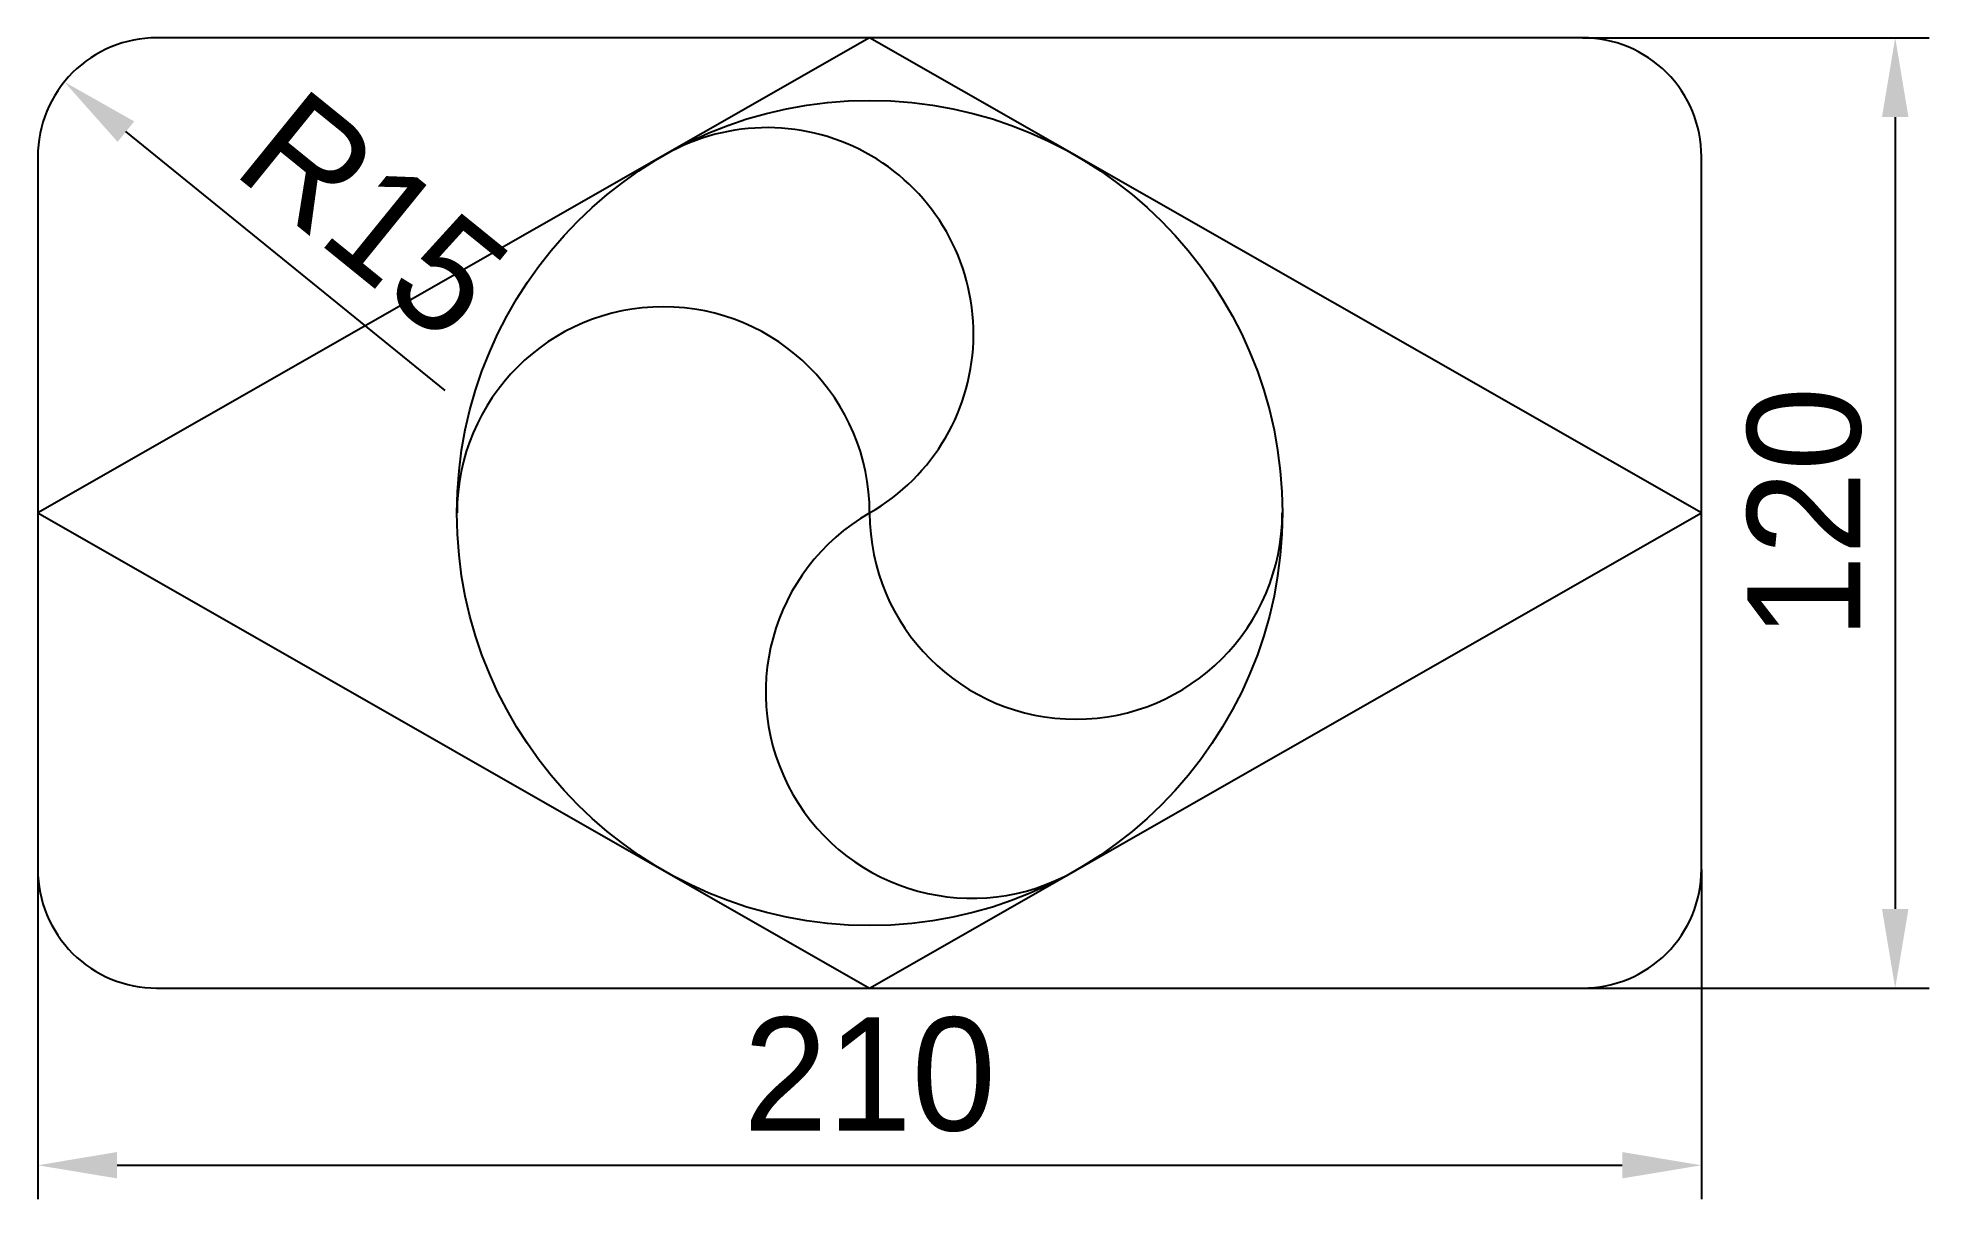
# Model space of a CAD drawing. Header units: millimetres. Extents: x 235 to 402, y 178 to 281.
import ezdxf

# ---------------------------------------------------------------- set-up
doc = ezdxf.new("R2010")
doc.units = ezdxf.units.MM
doc.layers.add('图层1', color=1, linetype='Continuous')
doc.dimstyles.new('副本ISO-25', dxfattribs={"dimtxt": 10, "dimasz": 7, "dimexe": 3, "dimexo": 0, "dimgap": 3, "dimtad": 1, "dimdec": 0, "dimdsep": 46, "dimtxsty": 'Standard', "dimcen": 2.5, "dimadec": 0, "dimazin": 0, "dimtfac": 1, "dimtdec": 0, "dimtmove": 0, "dimatfit": 3, "dimfxl": 0, "dimarcsym": 0})

# ---------------------------------------------------------------- blocks, each defined once
blk = doc.blocks.new('*D1')
at = {"layer": 'Defpoints', "color": 0}
for p in [(235.07, 207.47), (382.07, 207.47), (382.07, 181.31)]:
    blk.add_point(p, dxfattribs=at)
at = {"layer": '图层1', "color": 0, "lineweight": -2}
for p, q in [((235.07, 207.47), (235.07, 178.31)), ((382.07, 207.47), (382.07, 178.31)), ((242.07, 181.31), (375.07, 181.31))]:
    blk.add_line(p, q, dxfattribs=at)
at = {"layer": '图层1', "color": 0}
for points in [[(242.07, 182.48), (242.07, 180.15), (235.07, 181.31)], [(375.07, 182.48), (375.07, 180.15), (382.07, 181.31)]]:
    blk.add_solid(points, dxfattribs=at)
at = {"layer": '图层1', "color": 0, "insert": (308.57, 189.31), "char_height": 10, "attachment_point": 5}
blk.add_mtext('210', dxfattribs=at)
blk = doc.blocks.new('*D2')
at = {"layer": 'Defpoints', "color": 0}
for p in [(371.57, 280.97), (371.57, 196.97), (399.19, 196.97)]:
    blk.add_point(p, dxfattribs=at)
at = {"layer": '图层1', "color": 0, "lineweight": -2}
for p, q in [((371.57, 280.97), (402.19, 280.97)), ((399.19, 273.97), (399.19, 203.97)), ((371.57, 196.97), (402.19, 196.97))]:
    blk.add_line(p, q, dxfattribs=at)
at = {"layer": '图层1', "color": 0}
for points in [[(398.02, 273.97), (400.36, 273.97), (399.19, 280.97)], [(398.02, 203.97), (400.36, 203.97), (399.19, 196.97)]]:
    blk.add_solid(points, dxfattribs=at)
at = {"layer": '图层1', "color": 0, "insert": (391.19, 238.97), "char_height": 10, "attachment_point": 5, "rotation": 90}
blk.add_mtext('120', dxfattribs=at)
blk = doc.blocks.new('*D3')
at = {"layer": 'Defpoints', "color": 0}
for p in [(237.41, 277.08), (245.57, 270.47)]:
    blk.add_point(p, dxfattribs=at)
at = {"layer": '图层1', "color": 0, "lineweight": -2}
blk.add_line((271.07, 249.79), (242.85, 272.68), dxfattribs=at)
at = {"layer": '图层1', "color": 0}
blk.add_solid([(243.59, 273.58), (242.12, 271.77), (237.41, 277.08)], dxfattribs=at)
at = {"layer": '图层1', "color": 0, "insert": (264.72, 265.24), "char_height": 10, "attachment_point": 5, "rotation": 320.9629}
blk.add_mtext('R15', dxfattribs=at)

msp = doc.modelspace()

# ---------------------------------------------------------------- linework, layer by layer
for p, q in [((308.57, 280.97), (235.07, 238.97)), ((382.07, 238.97), (308.57, 280.97)), ((235.07, 238.97), (308.57, 196.97)), ((308.57, 196.97), (382.07, 238.97))]:
    msp.add_line(p, q)
msp.add_lwpolyline([(235.07, 207.47, 0.414214), (245.57, 196.97), (371.57, 196.97, 0.414214), (382.07, 207.47), (382.07, 270.47, 0.414214), (371.57, 280.97), (245.57, 280.97, 0.414214), (235.07, 270.47)], format="xyb", close=True)
msp.add_circle((308.57, 238.97), 36.47)
for centre, start, end in [((299.52, 254.8), 299.7449, 119.7449), ((290.34, 238.97), 0, 180), ((317.62, 223.14), 119.7449, 299.7449), ((326.8, 238.97), 180, 0)]:
    msp.add_arc(centre, 18.23, start, end)

# ---------------------------------------------------------------- dimensions: what is measured, and where the dimension line sits
at = {"layer": '图层1'}
dim = msp.add_linear_dim(base=(399.19, 196.97), p1=(371.57, 280.97), p2=(371.57, 196.97), angle=90, text='120', dimstyle='副本ISO-25', dxfattribs=at)
dim.commit()
dim.dimension.update_dxf_attribs({"geometry": '*D2', "text_midpoint": (391.19, 238.97)})
dim = msp.add_radius_dim(center=(245.57, 270.47), mpoint=(237.41, 277.08), text='R15', dimstyle='副本ISO-25', override={"dimtmove": 1}, dxfattribs=at)
dim.commit()
dim.dimension.update_dxf_attribs({"geometry": '*D3', "text_midpoint": (259.68, 259.03), "dimtype": 164})
dim = msp.add_linear_dim(base=(382.07, 181.31), p1=(235.07, 207.47), p2=(382.07, 207.47), text='210', dimstyle='副本ISO-25', dxfattribs=at)
dim.commit()
dim.dimension.update_dxf_attribs({"geometry": '*D1', "text_midpoint": (308.57, 189.31)})

doc.saveas('drawing.dxf')
